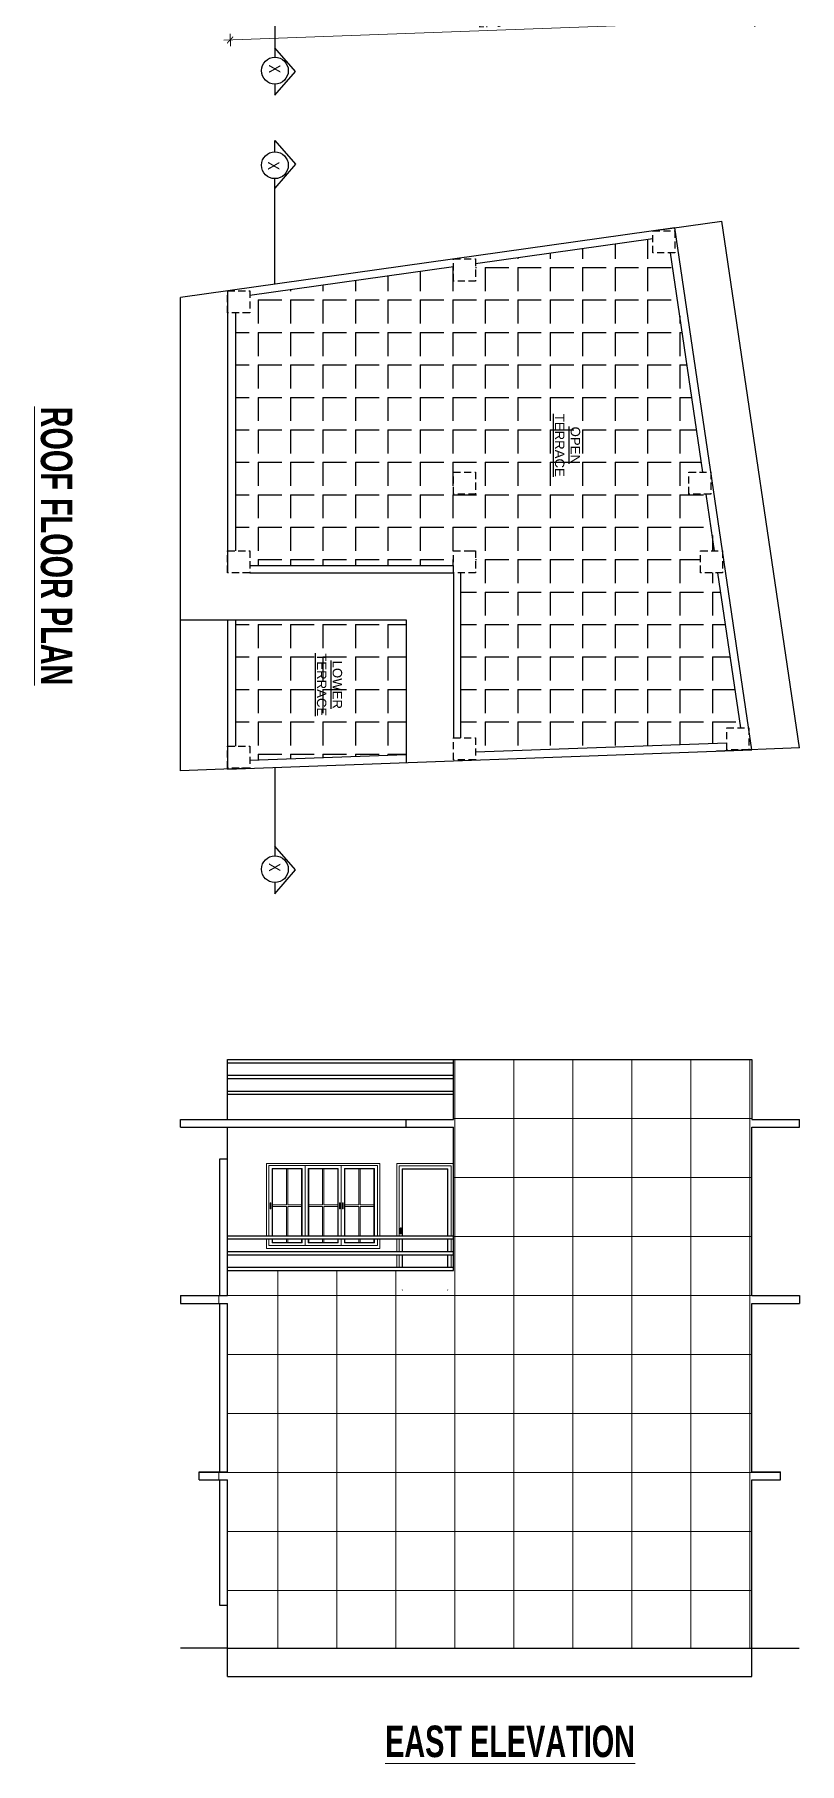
# Model space of a CAD drawing. Header units: inches. Extents: x -5142662 to -4941318, y -3361958 to -3160563.
# Drawn here: x -5003480 to -5002993, y -3263210 to -3262111 of the extents above; entities that cross this region are included whole.
import ezdxf

# ---------------------------------------------------------------- set-up
doc = ezdxf.new("R2010")
doc.units = ezdxf.units.IN
doc.header["$LTSCALE"] = 2
doc.header["$MEASUREMENT"] = 0
doc.header["$PDMODE"] = 34
doc.linetypes.add('ACAD_ISO02W100', pattern=[15, 12, -3])
doc.linetypes.add('HIDDEN', pattern=[0.375, 0.25, -0.125])
doc.layers.get('0').update_dxf_attribs({"linetype": 'CONTINUOUS'})
doc.layers.get('DEFPOINTS').update_dxf_attribs({"color": 141, "linetype": 'CONTINUOUS'})
doc.layers.add('A-Hatch', color=7, linetype='CONTINUOUS')
for name, color, linetype, lineweight in [('DIM 1-100', 4, 'CONTINUOUS', 13), ('HATCH', 60, 'ACAD_ISO02W100', 13), ('TEXT', 181, 'CONTINUOUS', 25), ('Text-100.w', 254, 'CONTINUOUS', 9), ('window', 4, 'CONTINUOUS', 13)]:
    doc.layers.add(name, color=color, linetype=linetype, lineweight=lineweight)
doc.styles.add('ARAIL', font='ARIALN.TTF')
doc.styles.add('Arial', font='arial.ttf', dxfattribs={"width": 0.8, "height": 12})
doc.styles.add('arial.', font='arial.ttf')
doc.styles.get("Standard").update_dxf_attribs({"font": 'ARIALN.TTF'})
doc.dimstyles.new('1 by 96', dxfattribs={"dimtxt": 6, "dimasz": 4, "dimexe": 4, "dimexo": 4, "dimgap": 2, "dimtad": 1, "dimdec": 0, "dimzin": 0, "dimdsep": 46, "dimlunit": 4, "dimtxsty": 'Standard', "dimblk": 'ARCHTICK', "dimcen": 0, "dimdle": 4, "dimadec": 0, "dimazin": 0, "dimtfac": 1, "dimtdec": 0, "dimtix": 1, "dimtofl": 0, "dimtmove": 1, "dimatfit": 3, "dimldrblk": 'ARCHTICK', "dimfxl": 4, "dimfxlon": 1, "dimtolj": 1, "dimtzin": 0, "dimlwd": -1, "dimlwe": -1, "dimarcsym": 0})
pattern_1 = [(270, (-1740833.83, -8270091.641), (20.625, -9e-15), [15, -5.625]), (360, (-1740833.83, -8270091.641), (1e-14, 20.625), [15, -5.625])]

# ---------------------------------------------------------------- blocks, each defined once
blk = doc.blocks.new('_ArchTick')
at = {"color": 0, "linetype": 'ByBlock', "const_width": 0.15}
blk.add_lwpolyline([(-0.5, -0.5), (0.5, 0.5)], dxfattribs=at)
blk = doc.blocks.new('*D1518')
at = {"layer": 'DEFPOINTS', "color": 0, "ltscale": 0.5, "transparency": 16777216}
for p in [(-5003023.7, -3262058), (-5003356.9, -3262070.4), (-5003022, -3262102.2)]:
    blk.add_point(p, dxfattribs=at)
at = {"layer": 'DIM 1-100', "color": 0, "ltscale": 0.5, "transparency": 16777216}
for p, q in [((-5003022.2, -3262098.2), (-5003021.9, -3262106.2)), ((-5003359.3, -3262114.7), (-5003018, -3262102.1)), ((-5003355.4, -3262110.5), (-5003355.1, -3262118.5))]:
    blk.add_line(p, q, dxfattribs=at)
at = {"layer": 'DIM 1-100', "color": 0, "ltscale": 0.5, "transparency": 16777216, "xscale": 4, "yscale": 4, "zscale": 4}
for p, rotation in [((-5003022, -3262102.2), 2.114353619881756), ((-5003355.3, -3262114.5), 182.1143536198818)]:
    blk.add_blockref('_ArchTick', p, dxfattribs=dict(at, rotation=rotation))
at = {"layer": 'DIM 1-100', "color": 0, "ltscale": 0.5, "transparency": 16777216, "insert": (-5003188.8, -3262103.3), "char_height": 6, "attachment_point": 5, "rotation": 2.1144}
blk.add_mtext('\\A1;27\'-9"', dxfattribs=at)

msp = doc.modelspace()

# ---------------------------------------------------------------- hatches: boundary and pattern name
at = {"layer": 'A-Hatch', "ltscale": 0.5}
h = msp.add_hatch(dxfattribs=at)
h.set_pattern_fill('ANGLE', color=256, scale=75, angle=270)
h.set_pattern_definition(pattern_1)
h.paths.add_polyline_path([(-5003213.4, -3262448.6), (-5003213.4, -3262439.1), (-5003199.4, -3262439.1), (-5003199.4, -3262453.1), (-5003208.9, -3262453.1), (-5003208.9, -3262558), (-5003199.4, -3262558), (-5003199.4, -3262567), (-5003039.7, -3262561.1), (-5003039.7, -3262551.6), (-5003030.8, -3262551.6), (-5003045.3, -3262453.1), (-5003056.3, -3262453.1), (-5003056.3, -3262439.1), (-5003047.4, -3262439.1), (-5003052.7, -3262403.1), (-5003063.7, -3262403.1), (-5003063.7, -3262389.1), (-5003054.8, -3262389.1), (-5003075.4, -3262249.8), (-5003086.7, -3262249.8), (-5003086.7, -3262240.9), (-5003199.4, -3262256.7), (-5003199.4, -3262267.7), (-5003213.4, -3262267.7), (-5003213.4, -3262258.7), (-5003342.9, -3262277), (-5003342.9, -3262287.9), (-5003351.9, -3262287.9), (-5003351.9, -3262439.1), (-5003342.9, -3262439.1), (-5003342.9, -3262448.6)])
h.paths.add_polyline_path([(-5003213.4, -3262389.1), (-5003199.4, -3262389.1), (-5003199.4, -3262403.1), (-5003213.4, -3262403.1)], flags=16)
h.paths.add_polyline_path([(-5003151.6, -3262350.7), (-5003151.6, -3262393.8), (-5003129.2, -3262393.8), (-5003129.2, -3262350.7)], flags=24)
h = msp.add_hatch(dxfattribs=at)
h.set_pattern_fill('ANGLE', color=256, scale=75, angle=270)
h.set_pattern_definition(pattern_1)
h.paths.add_polyline_path([(-5003243.4, -3262568.7), (-5003243.4, -3262483.1), (-5003351.9, -3262483.1), (-5003351.9, -3262563.3), (-5003342.9, -3262563.3), (-5003342.9, -3262572.3)])
h.paths.add_polyline_path([(-5003303, -3262502.9), (-5003303, -3262545.9), (-5003280.6, -3262545.9), (-5003280.6, -3262502.9)], flags=24)
at = {"layer": 'HATCH', "transparency": 33554661}
h = msp.add_hatch(dxfattribs=at)
h.set_pattern_fill('ANSI37', color=256, scale=300, angle=45)
h.paths.add_polyline_path([(-5003023.7, -3262805.5), (-5002993.5, -3262805.5), (-5002993.5, -3262800.5), (-5003023.7, -3262800.5), (-5003023.7, -3262762.5), (-5003213.4, -3262762.5), (-5003213.4, -3262800.5), (-5003243.4, -3262800.5), (-5003243.4, -3262805.5), (-5003213.4, -3262805.5), (-5003213.4, -3262896.5), (-5003356.9, -3262896.5), (-5003356.9, -3262912.5), (-5003386.9, -3262912.5), (-5003386.9, -3262917.5), (-5003356.9, -3262917.5), (-5003356.9, -3263024.5), (-5003374.9, -3263024.5), (-5003374.9, -3263029.5), (-5003356.9, -3263029.5), (-5003356.9, -3263136.5), (-5003023.7, -3263136.5), (-5003023.7, -3263029.5), (-5003005.6, -3263029.5), (-5003005.6, -3263024.5), (-5003023.7, -3263024.5), (-5003023.7, -3262917.5), (-5002993.5, -3262917.5), (-5002993.5, -3262912.5), (-5003023.7, -3262912.5)])

# ---------------------------------------------------------------- linework, layer by layer
at = {"ltscale": 0.5}
for p, q in [((-5003086.7, -3262235.8), (-5003042.9, -3262229.6)), ((-5002993.5, -3262564.4), (-5003042.9, -3262229.6)), ((-5003072.7, -3262233.8), (-5003386.9, -3262278.1)), ((-5003086.7, -3262240.9), (-5003199.4, -3262256.7)), ((-5003042.3, -3262439.1), (-5003072.7, -3262233.8)), ((-5003054.8, -3262389.1), (-5003075.4, -3262249.8)), ((-5003213.4, -3262258.7), (-5003342.9, -3262277)), ((-5003356.9, -3262273.9), (-5003356.9, -3262287.9)), ((-5003386.9, -3262579), (-5003386.9, -3262278.1)), ((-5003356.9, -3262287.9), (-5003356.9, -3262439.1)), ((-5003351.9, -3262287.9), (-5003351.9, -3262439.1)), ((-5003047.4, -3262439.1), (-5003052.7, -3262403.1)), ((-5003356.9, -3262439.1), (-5003356.9, -3262453.1)), ((-5003203.9, -3262439.1), (-5003199.4, -3262439.1)), ((-5003023.7, -3262565.6), (-5003042.3, -3262439.1)), ((-5003342.9, -3262448.6), (-5003213.4, -3262448.6)), ((-5003342.9, -3262453.1), (-5003213.4, -3262453.1)), ((-5003213.4, -3262453.1), (-5003213.4, -3262558)), ((-5003208.9, -3262453.1), (-5003208.9, -3262558)), ((-5003030.8, -3262551.6), (-5003045.3, -3262453.1)), ((-5003386.9, -3262483.1), (-5003243.4, -3262483.1)), ((-5003356.9, -3262483.1), (-5003356.9, -3262577.9)), ((-5003351.9, -3262483.1), (-5003351.9, -3262563.3)), ((-5003243.4, -3262483.1), (-5003243.4, -3262573.7)), ((-5003199.4, -3262567), (-5003039.7, -3262561.1)), ((-5003356.9, -3262577.9), (-5003023.7, -3262565.6)), ((-5003342.9, -3262572.3), (-5003243.4, -3262568.7)), ((-5003213.4, -3262567.1), (-5003213.4, -3262567.1)), ((-5002993.5, -3262564.4), (-5003046.1, -3262566.4)), ((-5003342.9, -3262577.3), (-5003386.9, -3262579)), ((-5003356.9, -3262762.5), (-5003023.7, -3262762.5)), ((-5003356.9, -3262800.5), (-5003356.9, -3262762.5)), ((-5003356.9, -3262764.5), (-5003213.4, -3262764.5)), ((-5003213.4, -3262800.5), (-5003213.4, -3262762.5)), ((-5003023.7, -3262762.5), (-5003023.7, -3262800.5)), ((-5003356.9, -3262772.5), (-5003213.4, -3262772.5)), ((-5003356.9, -3262774.5), (-5003213.4, -3262774.5)), ((-5003356.9, -3262782.5), (-5003213.4, -3262782.5)), ((-5003356.9, -3262784.5), (-5003213.4, -3262784.5)), ((-5003386.9, -3262800.5), (-5003213.4, -3262800.5)), ((-5003386.9, -3262805.5), (-5003386.9, -3262800.5)), ((-5003243.4, -3262805.5), (-5003243.4, -3262800.5)), ((-5003023.7, -3262800.5), (-5002993.5, -3262800.5)), ((-5002993.5, -3262805.5), (-5002993.5, -3262800.5)), ((-5003386.9, -3262805.5), (-5003213.4, -3262805.5)), ((-5003356.9, -3262912.5), (-5003356.9, -3262805.5)), ((-5003213.4, -3262896.5), (-5003213.4, -3262805.5)), ((-5003023.7, -3262912.5), (-5003023.7, -3262805.5)), ((-5003023.7, -3262805.5), (-5002993.5, -3262805.5)), ((-5003361.9, -3262912.5), (-5003361.9, -3262825.5)), ((-5003361.9, -3262825.5), (-5003356.9, -3262825.5)), ((-5003356.9, -3262874.5), (-5003213.4, -3262874.5)), ((-5003356.9, -3262876.5), (-5003213.4, -3262876.5)), ((-5003356.9, -3262884.5), (-5003213.4, -3262884.5)), ((-5003356.9, -3262886.5), (-5003213.4, -3262886.5)), ((-5003356.9, -3262894.5), (-5003213.4, -3262894.5)), ((-5003356.9, -3262896.5), (-5003213.4, -3262896.5)), ((-5003386.9, -3262912.5), (-5003356.9, -3262912.5)), ((-5003386.9, -3262912.5), (-5003386.9, -3262917.5)), ((-5003023.7, -3262912.5), (-5002993.5, -3262912.5)), ((-5002993.5, -3262912.5), (-5002993.5, -3262917.5)), ((-5003386.9, -3262917.5), (-5003356.9, -3262917.5)), ((-5003361.9, -3263024.5), (-5003361.9, -3262917.5)), ((-5003356.9, -3263024.5), (-5003356.9, -3262917.5)), ((-5003023.7, -3263024.5), (-5003023.7, -3262917.5)), ((-5003023.7, -3262917.5), (-5002993.5, -3262917.5)), ((-5003374.9, -3263024.5), (-5003356.9, -3263024.5)), ((-5003374.9, -3263029.5), (-5003374.9, -3263024.5)), ((-5003023.7, -3263024.5), (-5003005.6, -3263024.5)), ((-5003005.6, -3263029.5), (-5003005.6, -3263024.5)), ((-5003374.9, -3263029.5), (-5003356.9, -3263029.5)), ((-5003361.9, -3263109.5), (-5003361.9, -3263029.5)), ((-5003356.9, -3263136.5), (-5003356.9, -3263029.5)), ((-5003023.7, -3263136.5), (-5003023.7, -3263029.5)), ((-5003023.7, -3263029.5), (-5003005.6, -3263029.5)), ((-5003356.9, -3263109.5), (-5003361.9, -3263109.5)), ((-5003356.9, -3263136.5), (-5003386.9, -3263136.5)), ((-5003356.9, -3263136.5), (-5003023.7, -3263136.5)), ((-5003356.9, -3263154.5), (-5003356.9, -3263136.5)), ((-5003023.7, -3263154.5), (-5003023.7, -3263136.5)), ((-5003023.7, -3263136.5), (-5002993.7, -3263136.5)), ((-5003356.9, -3263154.5), (-5003023.7, -3263154.5))]:
    msp.add_line(p, q, dxfattribs=at)
at = {"linetype": 'HIDDEN', "ltscale": 9}
for points in [[(-5003072.7, -3262235.8), (-5003072.7, -3262249.8), (-5003086.7, -3262249.8), (-5003086.7, -3262235.8)], [(-5003199.4, -3262253.7), (-5003199.4, -3262267.7), (-5003213.4, -3262267.7), (-5003213.4, -3262253.7)], [(-5003342.9, -3262273.9), (-5003342.9, -3262287.9), (-5003356.9, -3262287.9), (-5003356.9, -3262273.9)], [(-5003199.4, -3262389.1), (-5003199.4, -3262403.1), (-5003213.4, -3262403.1), (-5003213.4, -3262389.1)], [(-5003049.7, -3262389.1), (-5003049.7, -3262403.1), (-5003063.7, -3262403.1), (-5003063.7, -3262389.1)], [(-5003342.9, -3262439.1), (-5003342.9, -3262453.1), (-5003356.9, -3262453.1), (-5003356.9, -3262439.1)], [(-5003199.4, -3262439.1), (-5003199.4, -3262453.1), (-5003213.4, -3262453.1), (-5003213.4, -3262439.1)], [(-5003042.3, -3262439.1), (-5003042.3, -3262453.1), (-5003056.3, -3262453.1), (-5003056.3, -3262439.1)], [(-5003025.7, -3262551.6), (-5003025.7, -3262565.6), (-5003039.7, -3262565.6), (-5003039.7, -3262551.6)], [(-5003199.4, -3262558), (-5003199.4, -3262572), (-5003213.4, -3262572), (-5003213.4, -3262558)], [(-5003342.9, -3262563.3), (-5003342.9, -3262577.3), (-5003356.9, -3262577.3), (-5003356.9, -3262563.3)]]:
    msp.add_lwpolyline(points, close=True, dxfattribs=at)
at = {"layer": 'TEXT'}
for points in [[(-5003326.9, -3262069.2), (-5003326.9, -3262125.4)], [(-5003326.9, -3262142.5), (-5003326.9, -3262149.6), (-5003313.8, -3262134.5), (-5003326.9, -3262119.4)], [(-5003326.9, -3262185.5), (-5003326.9, -3262178.4), (-5003313.8, -3262193.5), (-5003326.9, -3262208.7)], [(-5003326.9, -3262269.6), (-5003326.9, -3262202.6)], [(-5003326.9, -3262576.7), (-5003326.9, -3262632.9)], [(-5003326.9, -3262650), (-5003326.9, -3262657.1), (-5003313.8, -3262642), (-5003326.9, -3262626.9)]]:
    msp.add_lwpolyline(points, dxfattribs=at)
for centre in [(-5003326.9, -3262134), (-5003326.9, -3262194.1), (-5003326.9, -3262641.5)]:
    msp.add_circle(centre, 8.53, dxfattribs=at)
at = {"layer": 'window'}
for p, q in [((-5003260.2, -3262828.5), (-5003332.2, -3262828.5)), ((-5003332.2, -3262874.5), (-5003332.2, -3262828.5)), ((-5003261.7, -3262829.9), (-5003330.7, -3262829.9)), ((-5003330.7, -3262874.5), (-5003330.7, -3262829.9)), ((-5003328.7, -3262831.7), (-5003309.6, -3262831.7)), ((-5003328.4, -3262831.9), (-5003328.7, -3262831.7)), ((-5003328.7, -3262874.5), (-5003328.7, -3262831.7)), ((-5003309.9, -3262831.9), (-5003328.4, -3262831.9)), ((-5003328.4, -3262874.5), (-5003328.4, -3262831.9)), ((-5003319.6, -3262831.9), (-5003319.6, -3262854.9)), ((-5003318.7, -3262831.9), (-5003318.7, -3262854.9)), ((-5003309.9, -3262831.9), (-5003309.6, -3262831.7)), ((-5003309.9, -3262831.9), (-5003309.9, -3262874.5)), ((-5003309.6, -3262831.7), (-5003309.6, -3262874.5)), ((-5003307.7, -3262829.9), (-5003307.7, -3262874.5)), ((-5003286.6, -3262831.7), (-5003305.7, -3262831.7)), ((-5003305.7, -3262831.7), (-5003305.7, -3262874.5)), ((-5003305.4, -3262831.9), (-5003305.7, -3262831.7)), ((-5003305.4, -3262831.9), (-5003305.4, -3262874.5)), ((-5003305.4, -3262831.9), (-5003286.9, -3262831.9)), ((-5003296.6, -3262831.9), (-5003296.6, -3262854.9)), ((-5003295.7, -3262831.9), (-5003295.7, -3262854.9)), ((-5003286.9, -3262831.9), (-5003286.6, -3262831.7)), ((-5003286.9, -3262874.5), (-5003286.9, -3262831.9)), ((-5003286.6, -3262874.5), (-5003286.6, -3262831.7)), ((-5003284.7, -3262829.9), (-5003284.7, -3262874.5)), ((-5003282.7, -3262831.7), (-5003263.6, -3262831.7)), ((-5003282.4, -3262831.9), (-5003282.7, -3262831.7)), ((-5003282.7, -3262874.5), (-5003282.7, -3262831.7)), ((-5003263.9, -3262831.9), (-5003282.4, -3262831.9)), ((-5003282.4, -3262874.5), (-5003282.4, -3262831.9)), ((-5003273.6, -3262831.9), (-5003273.6, -3262854.9)), ((-5003272.7, -3262831.9), (-5003272.7, -3262854.9)), ((-5003263.9, -3262831.9), (-5003263.6, -3262831.7)), ((-5003263.9, -3262831.9), (-5003263.9, -3262874.5)), ((-5003263.6, -3262831.7), (-5003263.6, -3262874.5)), ((-5003261.7, -3262829.9), (-5003261.7, -3262874.5)), ((-5003260.2, -3262874.5), (-5003260.2, -3262828.5)), ((-5003245.7, -3262832.2), (-5003245.9, -3262832)), ((-5003217.1, -3262832.2), (-5003216.9, -3262832)), ((-5003329.9, -3262853.7), (-5003329.9, -3262853.6)), ((-5003329.8, -3262853.6), (-5003329.9, -3262853.6)), ((-5003329.9, -3262853.6), (-5003329.9, -3262853.6)), ((-5003329.9, -3262857.1), (-5003329.9, -3262853.7)), ((-5003329.9, -3262853.7), (-5003329.9, -3262853.7)), ((-5003329.9, -3262853.7), (-5003329.9, -3262853.7)), ((-5003329.9, -3262853.7), (-5003329.9, -3262853.7)), ((-5003329.9, -3262857.2), (-5003329.9, -3262857.1)), ((-5003329.9, -3262857.2), (-5003329.9, -3262857.2)), ((-5003329.9, -3262857.2), (-5003329.9, -3262857.3)), ((-5003329.9, -3262857.2), (-5003329.9, -3262857.2)), ((-5003329.9, -3262857.3), (-5003329.8, -3262857.3)), ((-5003329.7, -3262853.5), (-5003329.8, -3262853.5)), ((-5003329.8, -3262853.6), (-5003329.8, -3262853.5)), ((-5003329.8, -3262853.6), (-5003329.8, -3262853.6)), ((-5003329.8, -3262854.3), (-5003329.8, -3262854.4)), ((-5003329.8, -3262854.3), (-5003329.8, -3262854.3)), ((-5003329.7, -3262854.3), (-5003329.8, -3262854.3)), ((-5003329.8, -3262854.4), (-5003329.8, -3262854.5)), ((-5003329.8, -3262854.4), (-5003329.8, -3262854.4)), ((-5003329.8, -3262854.4), (-5003329.8, -3262854.4)), ((-5003329.8, -3262854.4), (-5003329.8, -3262854.4)), ((-5003329.8, -3262854.5), (-5003329.8, -3262856.2)), ((-5003329.8, -3262856.3), (-5003329.8, -3262856.2)), ((-5003329.8, -3262856.2), (-5003329.8, -3262856.2)), ((-5003329.8, -3262856.2), (-5003329.8, -3262856.2)), ((-5003329.8, -3262856.2), (-5003329.8, -3262856.2)), ((-5003329.8, -3262856.2), (-5003329.8, -3262856.2)), ((-5003329.7, -3262856.3), (-5003329.8, -3262856.3)), ((-5003329.8, -3262856.3), (-5003329.8, -3262856.3)), ((-5003329.8, -3262857.3), (-5003329.8, -3262857.3)), ((-5003329.8, -3262857.3), (-5003329.7, -3262857.3)), ((-5003329.8, -3262857.3), (-5003329.8, -3262857.3)), ((-5003329.7, -3262853.5), (-5003329.7, -3262853.5)), ((-5003329.7, -3262853.5), (-5003329.7, -3262853.5)), ((-5003329.6, -3262853.5), (-5003329.7, -3262853.5)), ((-5003329.7, -3262854.3), (-5003329.7, -3262854.3)), ((-5003329.7, -3262854.3), (-5003329.7, -3262854.3)), ((-5003329.7, -3262854.3), (-5003329.7, -3262854.3)), ((-5003329.6, -3262854.3), (-5003329.7, -3262854.3)), ((-5003329.6, -3262856.3), (-5003329.7, -3262856.3)), ((-5003329.7, -3262856.3), (-5003329.7, -3262856.3)), ((-5003329.7, -3262856.3), (-5003329.7, -3262856.3)), ((-5003329.7, -3262856.3), (-5003329.7, -3262856.3)), ((-5003329.7, -3262857.3), (-5003329.7, -3262857.3)), ((-5003329.7, -3262857.3), (-5003329.7, -3262857.3)), ((-5003329.7, -3262857.3), (-5003329.6, -3262857.3)), ((-5003329.6, -3262853.5), (-5003329.6, -3262853.5)), ((-5003329.6, -3262853.5), (-5003329.5, -3262853.5)), ((-5003329.6, -3262854.3), (-5003329.6, -3262854.3)), ((-5003329.6, -3262854.3), (-5003329.6, -3262854.3)), ((-5003329.5, -3262854.3), (-5003329.6, -3262854.3)), ((-5003329.5, -3262856.3), (-5003329.6, -3262856.3)), ((-5003329.6, -3262856.3), (-5003329.6, -3262856.3)), ((-5003329.6, -3262856.3), (-5003329.6, -3262856.3)), ((-5003329.5, -3262857.3), (-5003329.6, -3262857.3)), ((-5003329.6, -3262857.3), (-5003329.6, -3262857.3)), ((-5003329.5, -3262853.5), (-5003329.5, -3262853.6)), ((-5003329.5, -3262853.6), (-5003329.4, -3262853.6)), ((-5003329.5, -3262853.6), (-5003329.5, -3262853.6)), ((-5003329.5, -3262854.3), (-5003329.5, -3262854.3)), ((-5003329.5, -3262854.4), (-5003329.5, -3262854.3)), ((-5003329.5, -3262854.4), (-5003329.5, -3262854.4)), ((-5003329.5, -3262854.4), (-5003329.5, -3262854.4)), ((-5003329.5, -3262854.4), (-5003329.5, -3262854.4)), ((-5003329.5, -3262854.5), (-5003329.5, -3262854.4)), ((-5003329.5, -3262856.2), (-5003329.5, -3262854.5)), ((-5003329.5, -3262856.2), (-5003329.5, -3262856.2)), ((-5003329.5, -3262856.2), (-5003329.5, -3262856.2)), ((-5003329.5, -3262856.2), (-5003329.5, -3262856.2)), ((-5003329.5, -3262856.2), (-5003329.5, -3262856.2)), ((-5003329.5, -3262856.2), (-5003329.5, -3262856.3)), ((-5003329.5, -3262856.3), (-5003329.5, -3262856.3)), ((-5003329.5, -3262857.3), (-5003329.4, -3262857.3)), ((-5003329.5, -3262857.3), (-5003329.5, -3262857.3)), ((-5003329.5, -3262857.3), (-5003329.5, -3262857.3)), ((-5003329.4, -3262853.7), (-5003329.4, -3262853.6)), ((-5003329.4, -3262853.6), (-5003329.4, -3262853.6)), ((-5003329.4, -3262853.7), (-5003329.4, -3262857.1)), ((-5003329.4, -3262853.7), (-5003329.4, -3262853.7)), ((-5003329.4, -3262853.7), (-5003329.4, -3262853.7)), ((-5003329.4, -3262857.2), (-5003329.4, -3262857.1)), ((-5003329.4, -3262857.1), (-5003329.4, -3262857.2)), ((-5003329.4, -3262857.2), (-5003329.4, -3262857.2)), ((-5003329.4, -3262857.2), (-5003329.4, -3262857.2)), ((-5003329.4, -3262857.3), (-5003329.4, -3262857.2)), ((-5003328.4, -3262854.9), (-5003319.6, -3262854.9)), ((-5003328.4, -3262855.8), (-5003319.6, -3262855.8)), ((-5003319.6, -3262855.8), (-5003319.6, -3262874.5)), ((-5003318.7, -3262854.9), (-5003309.9, -3262854.9)), ((-5003318.7, -3262855.8), (-5003309.9, -3262855.8)), ((-5003318.7, -3262855.8), (-5003318.7, -3262874.5)), ((-5003296.6, -3262854.9), (-5003305.4, -3262854.9)), ((-5003296.6, -3262855.8), (-5003305.4, -3262855.8)), ((-5003296.6, -3262855.8), (-5003296.6, -3262874.5)), ((-5003286.9, -3262854.9), (-5003295.7, -3262854.9)), ((-5003295.7, -3262855.8), (-5003295.7, -3262874.5)), ((-5003286.9, -3262855.8), (-5003295.7, -3262855.8)), ((-5003285.8, -3262853.6), (-5003285.9, -3262853.6)), ((-5003285.9, -3262853.6), (-5003285.9, -3262853.7)), ((-5003285.9, -3262853.6), (-5003285.9, -3262853.6)), ((-5003285.9, -3262853.7), (-5003285.9, -3262857.1)), ((-5003285.9, -3262853.7), (-5003285.9, -3262853.7)), ((-5003285.9, -3262853.7), (-5003285.9, -3262853.7)), ((-5003285.9, -3262857.2), (-5003285.9, -3262857.1)), ((-5003285.9, -3262857.1), (-5003285.9, -3262857.2)), ((-5003285.9, -3262857.2), (-5003285.9, -3262857.2)), ((-5003285.9, -3262857.2), (-5003285.9, -3262857.2)), ((-5003285.9, -3262857.2), (-5003285.9, -3262857.3)), ((-5003285.9, -3262857.3), (-5003285.8, -3262857.3)), ((-5003285.7, -3262853.5), (-5003285.8, -3262853.5)), ((-5003285.8, -3262853.5), (-5003285.8, -3262853.6)), ((-5003285.8, -3262853.6), (-5003285.8, -3262853.6)), ((-5003285.8, -3262854.3), (-5003285.7, -3262854.3)), ((-5003285.8, -3262854.3), (-5003285.8, -3262854.3)), ((-5003285.8, -3262854.4), (-5003285.8, -3262854.3)), ((-5003285.8, -3262854.4), (-5003285.8, -3262854.4)), ((-5003285.8, -3262854.4), (-5003285.8, -3262854.4)), ((-5003285.8, -3262854.4), (-5003285.8, -3262854.4)), ((-5003285.8, -3262854.5), (-5003285.8, -3262854.4)), ((-5003285.8, -3262854.7), (-5003285.8, -3262854.5)), ((-5003285.8, -3262854.6), (-5003285.8, -3262854.6)), ((-5003285.8, -3262854.7), (-5003285.8, -3262854.6)), ((-5003285.8, -3262854.6), (-5003285.7, -3262854.6)), ((-5003285.8, -3262854.6), (-5003285.8, -3262854.6)), ((-5003285.8, -3262854.6), (-5003285.8, -3262854.6)), ((-5003285.8, -3262854.7), (-5003285.8, -3262854.7)), ((-5003285.8, -3262854.7), (-5003285.8, -3262854.7)), ((-5003285.8, -3262856.2), (-5003285.8, -3262854.7)), ((-5003285.8, -3262856.2), (-5003285.8, -3262856.2)), ((-5003285.8, -3262856.2), (-5003285.8, -3262856.2)), ((-5003285.8, -3262856.2), (-5003285.8, -3262856.2)), ((-5003285.8, -3262856.2), (-5003285.8, -3262856.2)), ((-5003285.8, -3262856.2), (-5003285.8, -3262856.3)), ((-5003285.8, -3262856.3), (-5003285.8, -3262856.3)), ((-5003285.8, -3262856.3), (-5003285.7, -3262856.3)), ((-5003285.8, -3262857.3), (-5003285.8, -3262857.3)), ((-5003285.8, -3262857.3), (-5003285.7, -3262857.3)), ((-5003285.8, -3262857.3), (-5003285.8, -3262857.3)), ((-5003285.7, -3262853.5), (-5003285.7, -3262853.5)), ((-5003285.6, -3262853.5), (-5003285.7, -3262853.5)), ((-5003285.7, -3262854.3), (-5003285.6, -3262854.3)), ((-5003285.7, -3262854.3), (-5003285.7, -3262854.3)), ((-5003285.7, -3262854.3), (-5003285.7, -3262854.3)), ((-5003285.7, -3262854.6), (-5003285.6, -3262854.6)), ((-5003285.7, -3262854.6), (-5003285.7, -3262854.6)), ((-5003285.7, -3262854.6), (-5003285.7, -3262854.6)), ((-5003285.7, -3262856.3), (-5003285.7, -3262856.3)), ((-5003285.7, -3262856.3), (-5003285.7, -3262856.3)), ((-5003285.7, -3262856.3), (-5003285.6, -3262856.3)), ((-5003285.7, -3262857.3), (-5003285.6, -3262857.3)), ((-5003285.7, -3262857.3), (-5003285.7, -3262857.3)), ((-5003285.6, -3262853.5), (-5003285.6, -3262853.5)), ((-5003285.6, -3262853.5), (-5003285.6, -3262853.5)), ((-5003285.5, -3262853.5), (-5003285.6, -3262853.5)), ((-5003285.6, -3262854.3), (-5003285.5, -3262854.3)), ((-5003285.6, -3262854.3), (-5003285.6, -3262854.3)), ((-5003285.6, -3262854.3), (-5003285.6, -3262854.3)), ((-5003285.6, -3262854.3), (-5003285.6, -3262854.3)), ((-5003285.6, -3262854.6), (-5003285.6, -3262854.6)), ((-5003285.6, -3262854.6), (-5003285.6, -3262854.6)), ((-5003285.6, -3262854.6), (-5003285.5, -3262854.6)), ((-5003285.6, -3262854.6), (-5003285.6, -3262854.6)), ((-5003285.6, -3262856.3), (-5003285.6, -3262856.3)), ((-5003285.6, -3262856.3), (-5003285.6, -3262856.3)), ((-5003285.6, -3262856.3), (-5003285.6, -3262856.3)), ((-5003285.6, -3262856.3), (-5003285.5, -3262856.3)), ((-5003285.6, -3262857.3), (-5003285.6, -3262857.3)), ((-5003285.6, -3262857.3), (-5003285.6, -3262857.3)), ((-5003285.6, -3262857.3), (-5003285.5, -3262857.3)), ((-5003285.5, -3262853.6), (-5003285.5, -3262853.5)), ((-5003285.4, -3262853.6), (-5003285.5, -3262853.6)), ((-5003285.5, -3262853.6), (-5003285.5, -3262853.6)), ((-5003285.5, -3262854.3), (-5003285.5, -3262854.4)), ((-5003285.5, -3262854.3), (-5003285.5, -3262854.3)), ((-5003285.5, -3262854.4), (-5003285.5, -3262854.5)), ((-5003285.5, -3262854.4), (-5003285.5, -3262854.4)), ((-5003285.5, -3262854.4), (-5003285.5, -3262854.4)), ((-5003285.5, -3262854.4), (-5003285.5, -3262854.4)), ((-5003285.5, -3262856.2), (-5003285.5, -3262854.5)), ((-5003285.5, -3262854.6), (-5003285.5, -3262854.7)), ((-5003285.5, -3262854.6), (-5003285.5, -3262854.6)), ((-5003285.5, -3262854.6), (-5003285.5, -3262854.6)), ((-5003285.5, -3262854.6), (-5003285.5, -3262854.6)), ((-5003285.5, -3262854.7), (-5003285.5, -3262854.7)), ((-5003285.5, -3262854.7), (-5003285.5, -3262854.7)), ((-5003285.5, -3262856.3), (-5003285.5, -3262856.2)), ((-5003285.5, -3262856.2), (-5003285.5, -3262856.2)), ((-5003285.5, -3262856.2), (-5003285.5, -3262856.2)), ((-5003285.5, -3262856.2), (-5003285.5, -3262856.2)), ((-5003285.5, -3262856.2), (-5003285.5, -3262856.2)), ((-5003285.5, -3262856.3), (-5003285.5, -3262856.3)), ((-5003285.5, -3262857.3), (-5003285.5, -3262857.3)), ((-5003285.5, -3262857.3), (-5003285.5, -3262857.3)), ((-5003285.5, -3262857.3), (-5003285.4, -3262857.3)), ((-5003285.4, -3262853.7), (-5003285.4, -3262853.6)), ((-5003285.4, -3262853.6), (-5003285.4, -3262853.6)), ((-5003285.4, -3262857.1), (-5003285.4, -3262853.7)), ((-5003285.4, -3262853.7), (-5003285.4, -3262853.7)), ((-5003285.4, -3262853.7), (-5003285.4, -3262853.7)), ((-5003285.4, -3262853.7), (-5003285.4, -3262853.7)), ((-5003285.4, -3262857.2), (-5003285.4, -3262857.1)), ((-5003285.4, -3262857.3), (-5003285.4, -3262857.2)), ((-5003285.4, -3262857.2), (-5003285.4, -3262857.2)), ((-5003285.4, -3262857.2), (-5003285.4, -3262857.2)), ((-5003283.9, -3262853.7), (-5003283.9, -3262853.6)), ((-5003283.8, -3262853.6), (-5003283.9, -3262853.6)), ((-5003283.9, -3262853.6), (-5003283.9, -3262853.6)), ((-5003283.9, -3262857.1), (-5003283.9, -3262853.7)), ((-5003283.9, -3262853.7), (-5003283.9, -3262853.7)), ((-5003283.9, -3262853.7), (-5003283.9, -3262853.7)), ((-5003283.9, -3262853.7), (-5003283.9, -3262853.7)), ((-5003283.9, -3262857.2), (-5003283.9, -3262857.1)), ((-5003283.9, -3262857.2), (-5003283.9, -3262857.2)), ((-5003283.9, -3262857.2), (-5003283.9, -3262857.3)), ((-5003283.9, -3262857.2), (-5003283.9, -3262857.2)), ((-5003283.9, -3262857.3), (-5003283.8, -3262857.3)), ((-5003283.7, -3262853.5), (-5003283.8, -3262853.5)), ((-5003283.8, -3262853.6), (-5003283.8, -3262853.5)), ((-5003283.8, -3262853.6), (-5003283.8, -3262853.6)), ((-5003283.8, -3262854.3), (-5003283.8, -3262854.4)), ((-5003283.8, -3262854.3), (-5003283.8, -3262854.3)), ((-5003283.7, -3262854.3), (-5003283.8, -3262854.3)), ((-5003283.8, -3262854.4), (-5003283.8, -3262854.5)), ((-5003283.8, -3262854.4), (-5003283.8, -3262854.4)), ((-5003283.8, -3262854.4), (-5003283.8, -3262854.4)), ((-5003283.8, -3262854.4), (-5003283.8, -3262854.4)), ((-5003283.8, -3262854.5), (-5003283.8, -3262856.2)), ((-5003283.8, -3262856.3), (-5003283.8, -3262856.2)), ((-5003283.8, -3262856.2), (-5003283.8, -3262856.2)), ((-5003283.8, -3262856.2), (-5003283.8, -3262856.2)), ((-5003283.8, -3262856.2), (-5003283.8, -3262856.2)), ((-5003283.8, -3262856.2), (-5003283.8, -3262856.2)), ((-5003283.7, -3262856.3), (-5003283.8, -3262856.3)), ((-5003283.8, -3262856.3), (-5003283.8, -3262856.3)), ((-5003283.8, -3262857.3), (-5003283.8, -3262857.3)), ((-5003283.8, -3262857.3), (-5003283.7, -3262857.3)), ((-5003283.8, -3262857.3), (-5003283.8, -3262857.3)), ((-5003283.7, -3262853.5), (-5003283.7, -3262853.5)), ((-5003283.7, -3262853.5), (-5003283.7, -3262853.5)), ((-5003283.6, -3262853.5), (-5003283.7, -3262853.5)), ((-5003283.7, -3262854.3), (-5003283.7, -3262854.3)), ((-5003283.7, -3262854.3), (-5003283.7, -3262854.3)), ((-5003283.7, -3262854.3), (-5003283.7, -3262854.3)), ((-5003283.6, -3262854.3), (-5003283.7, -3262854.3)), ((-5003283.6, -3262856.3), (-5003283.7, -3262856.3)), ((-5003283.7, -3262856.3), (-5003283.7, -3262856.3)), ((-5003283.7, -3262856.3), (-5003283.7, -3262856.3)), ((-5003283.7, -3262856.3), (-5003283.7, -3262856.3)), ((-5003283.7, -3262857.3), (-5003283.7, -3262857.3)), ((-5003283.7, -3262857.3), (-5003283.7, -3262857.3)), ((-5003283.7, -3262857.3), (-5003283.6, -3262857.3)), ((-5003283.6, -3262853.5), (-5003283.6, -3262853.5)), ((-5003283.6, -3262853.5), (-5003283.5, -3262853.5)), ((-5003283.6, -3262854.3), (-5003283.6, -3262854.3)), ((-5003283.6, -3262854.3), (-5003283.6, -3262854.3)), ((-5003283.5, -3262854.3), (-5003283.6, -3262854.3)), ((-5003283.5, -3262856.3), (-5003283.6, -3262856.3)), ((-5003283.6, -3262856.3), (-5003283.6, -3262856.3)), ((-5003283.6, -3262856.3), (-5003283.6, -3262856.3)), ((-5003283.5, -3262857.3), (-5003283.6, -3262857.3)), ((-5003283.6, -3262857.3), (-5003283.6, -3262857.3)), ((-5003283.5, -3262853.5), (-5003283.5, -3262853.6)), ((-5003283.5, -3262853.6), (-5003283.4, -3262853.6)), ((-5003283.5, -3262853.6), (-5003283.5, -3262853.6)), ((-5003283.5, -3262854.3), (-5003283.5, -3262854.3)), ((-5003283.5, -3262854.4), (-5003283.5, -3262854.3)), ((-5003283.5, -3262854.4), (-5003283.5, -3262854.4)), ((-5003283.5, -3262854.4), (-5003283.5, -3262854.4)), ((-5003283.5, -3262854.4), (-5003283.5, -3262854.4)), ((-5003283.5, -3262854.5), (-5003283.5, -3262854.4)), ((-5003283.5, -3262856.2), (-5003283.5, -3262854.5)), ((-5003283.5, -3262856.2), (-5003283.5, -3262856.2)), ((-5003283.5, -3262856.2), (-5003283.5, -3262856.2)), ((-5003283.5, -3262856.2), (-5003283.5, -3262856.2)), ((-5003283.5, -3262856.2), (-5003283.5, -3262856.2)), ((-5003283.5, -3262856.2), (-5003283.5, -3262856.3)), ((-5003283.5, -3262856.3), (-5003283.5, -3262856.3)), ((-5003283.5, -3262857.3), (-5003283.4, -3262857.3)), ((-5003283.5, -3262857.3), (-5003283.5, -3262857.3)), ((-5003283.5, -3262857.3), (-5003283.5, -3262857.3)), ((-5003283.4, -3262853.7), (-5003283.4, -3262853.6)), ((-5003283.4, -3262853.6), (-5003283.4, -3262853.6)), ((-5003283.4, -3262853.7), (-5003283.4, -3262857.1)), ((-5003283.4, -3262853.7), (-5003283.4, -3262853.7)), ((-5003283.4, -3262853.7), (-5003283.4, -3262853.7)), ((-5003283.4, -3262857.2), (-5003283.4, -3262857.1)), ((-5003283.4, -3262857.1), (-5003283.4, -3262857.2)), ((-5003283.4, -3262857.2), (-5003283.4, -3262857.2)), ((-5003283.4, -3262857.2), (-5003283.4, -3262857.2)), ((-5003283.4, -3262857.3), (-5003283.4, -3262857.2)), ((-5003282.4, -3262854.9), (-5003273.6, -3262854.9)), ((-5003282.4, -3262855.8), (-5003273.6, -3262855.8)), ((-5003273.6, -3262855.8), (-5003273.6, -3262874.5)), ((-5003272.7, -3262854.9), (-5003263.9, -3262854.9)), ((-5003272.7, -3262855.8), (-5003263.9, -3262855.8)), ((-5003272.7, -3262855.8), (-5003272.7, -3262874.5)), ((-5003247.2, -3262869.7), (-5003247.2, -3262869.6)), ((-5003247.2, -3262869.6), (-5003247.1, -3262869.6)), ((-5003247.2, -3262869.7), (-5003247.2, -3262869.6)), ((-5003247.2, -3262873.1), (-5003247.2, -3262869.7)), ((-5003247.2, -3262869.7), (-5003247.2, -3262869.7)), ((-5003247.1, -3262869.5), (-5003247.1, -3262869.6)), ((-5003247.1, -3262869.5), (-5003247, -3262869.5)), ((-5003247.1, -3262869.5), (-5003247.1, -3262869.5)), ((-5003247.1, -3262869.6), (-5003247.1, -3262869.6)), ((-5003247.1, -3262870.3), (-5003247.1, -3262870.4)), ((-5003247, -3262870.3), (-5003247.1, -3262870.3)), ((-5003247.1, -3262870.4), (-5003247.1, -3262870.4)), ((-5003247.1, -3262870.4), (-5003247.1, -3262870.4)), ((-5003247.1, -3262870.4), (-5003247.1, -3262870.4)), ((-5003247.1, -3262870.4), (-5003247.1, -3262872.1)), ((-5003246.9, -3262869.5), (-5003247, -3262869.5)), ((-5003247, -3262869.5), (-5003247, -3262869.5)), ((-5003247, -3262870.3), (-5003247, -3262870.3)), ((-5003247, -3262870.3), (-5003247, -3262870.3)), ((-5003247, -3262870.3), (-5003247, -3262870.3)), ((-5003246.9, -3262870.3), (-5003247, -3262870.3)), ((-5003246.9, -3262869.5), (-5003246.9, -3262869.5)), ((-5003246.9, -3262869.5), (-5003246.8, -3262869.5)), ((-5003246.9, -3262869.5), (-5003246.9, -3262869.5)), ((-5003246.9, -3262870.3), (-5003246.9, -3262870.3)), ((-5003246.9, -3262870.3), (-5003246.9, -3262870.3)), ((-5003246.8, -3262870.3), (-5003246.9, -3262870.3)), ((-5003246.8, -3262869.5), (-5003246.8, -3262869.5)), ((-5003246.8, -3262869.5), (-5003246.7, -3262869.5)), ((-5003246.8, -3262870.3), (-5003246.8, -3262870.3)), ((-5003246.8, -3262870.3), (-5003246.8, -3262870.3)), ((-5003246.8, -3262870.3), (-5003246.8, -3262870.3)), ((-5003246.8, -3262870.3), (-5003246.8, -3262870.3)), ((-5003246.7, -3262870.4), (-5003246.8, -3262870.3)), ((-5003246.7, -3262869.5), (-5003246.7, -3262869.6)), ((-5003246.7, -3262869.5), (-5003246.7, -3262869.5)), ((-5003246.6, -3262869.6), (-5003246.7, -3262869.6)), ((-5003246.7, -3262869.6), (-5003246.7, -3262869.6)), ((-5003246.7, -3262872.1), (-5003246.7, -3262870.4)), ((-5003246.7, -3262870.4), (-5003246.7, -3262870.4)), ((-5003246.7, -3262870.4), (-5003246.7, -3262870.4)), ((-5003246.7, -3262870.4), (-5003246.7, -3262870.4)), ((-5003246.6, -3262869.7), (-5003246.6, -3262869.6)), ((-5003246.6, -3262869.7), (-5003246.6, -3262873.1)), ((-5003246.6, -3262869.7), (-5003246.6, -3262869.7)), ((-5003332.2, -3262882.5), (-5003332.2, -3262876.5)), ((-5003330.7, -3262880.7), (-5003330.7, -3262876.5)), ((-5003330.7, -3262880.7), (-5003307.7, -3262880.7)), ((-5003328.7, -3262878.9), (-5003328.7, -3262876.5)), ((-5003328.7, -3262878.9), (-5003328.4, -3262878.7)), ((-5003309.6, -3262878.9), (-5003328.7, -3262878.9)), ((-5003328.4, -3262878.7), (-5003328.4, -3262876.5)), ((-5003309.9, -3262878.7), (-5003328.4, -3262878.7)), ((-5003319.6, -3262876.5), (-5003319.6, -3262878.7)), ((-5003318.7, -3262876.5), (-5003318.7, -3262878.7)), ((-5003309.9, -3262876.5), (-5003309.9, -3262878.7)), ((-5003309.9, -3262878.7), (-5003309.6, -3262878.9)), ((-5003309.6, -3262876.5), (-5003309.6, -3262878.9)), ((-5003307.7, -3262876.5), (-5003307.7, -3262880.7)), ((-5003284.7, -3262880.7), (-5003307.7, -3262880.7)), ((-5003305.7, -3262876.5), (-5003305.7, -3262878.9)), ((-5003305.4, -3262878.7), (-5003305.7, -3262878.9)), ((-5003305.7, -3262878.9), (-5003286.6, -3262878.9)), ((-5003305.4, -3262876.5), (-5003305.4, -3262878.7)), ((-5003305.4, -3262878.7), (-5003286.9, -3262878.7)), ((-5003296.6, -3262876.5), (-5003296.6, -3262878.7)), ((-5003295.7, -3262876.5), (-5003295.7, -3262878.7)), ((-5003286.9, -3262878.7), (-5003286.9, -3262876.5)), ((-5003286.6, -3262878.9), (-5003286.9, -3262878.7)), ((-5003286.6, -3262878.9), (-5003286.6, -3262876.5)), ((-5003284.7, -3262876.5), (-5003284.7, -3262880.7)), ((-5003284.7, -3262880.7), (-5003261.7, -3262880.7)), ((-5003282.7, -3262878.9), (-5003282.7, -3262876.5)), ((-5003282.7, -3262878.9), (-5003282.4, -3262878.7)), ((-5003263.6, -3262878.9), (-5003282.7, -3262878.9)), ((-5003282.4, -3262878.7), (-5003282.4, -3262876.5)), ((-5003263.9, -3262878.7), (-5003282.4, -3262878.7)), ((-5003273.6, -3262876.5), (-5003273.6, -3262878.7)), ((-5003272.7, -3262876.5), (-5003272.7, -3262878.7)), ((-5003263.9, -3262876.5), (-5003263.9, -3262878.7)), ((-5003263.9, -3262878.7), (-5003263.6, -3262878.9)), ((-5003263.6, -3262876.5), (-5003263.6, -3262878.9)), ((-5003261.7, -3262876.5), (-5003261.7, -3262880.7)), ((-5003260.2, -3262882.5), (-5003260.2, -3262876.5)), ((-5003247.2, -3262873.1), (-5003247.2, -3262873.1)), ((-5003247.2, -3262873.2), (-5003247.2, -3262873.1)), ((-5003247.2, -3262873.2), (-5003247.1, -3262873.2)), ((-5003247.1, -3262872.2), (-5003247.1, -3262872.1)), ((-5003247, -3262872.2), (-5003247.1, -3262872.2)), ((-5003247.1, -3262872.2), (-5003247.1, -3262872.2)), ((-5003247.1, -3262872.2), (-5003247.1, -3262872.2)), ((-5003247.1, -3262872.2), (-5003247.1, -3262872.2)), ((-5003247.1, -3262873.2), (-5003247.1, -3262873.2)), ((-5003247.1, -3262873.2), (-5003247.1, -3262873.3)), ((-5003247, -3262873.3), (-5003247.1, -3262873.3)), ((-5003247.1, -3262873.3), (-5003247.1, -3262873.3)), ((-5003247, -3262872.3), (-5003247, -3262872.2)), ((-5003246.9, -3262872.3), (-5003247, -3262872.3)), ((-5003247, -3262872.3), (-5003247, -3262872.3)), ((-5003247, -3262872.3), (-5003247, -3262872.3)), ((-5003246.9, -3262873.3), (-5003247, -3262873.3)), ((-5003247, -3262873.3), (-5003247, -3262873.3)), ((-5003246.8, -3262872.3), (-5003246.9, -3262872.3)), ((-5003246.9, -3262872.3), (-5003246.9, -3262872.3)), ((-5003246.9, -3262872.3), (-5003246.9, -3262872.3)), ((-5003246.9, -3262873.3), (-5003246.9, -3262873.3)), ((-5003246.9, -3262873.3), (-5003246.9, -3262873.3)), ((-5003246.9, -3262873.3), (-5003246.8, -3262873.3)), ((-5003246.7, -3262872.2), (-5003246.8, -3262872.2)), ((-5003246.8, -3262872.2), (-5003246.8, -3262872.2)), ((-5003246.8, -3262872.2), (-5003246.8, -3262872.3)), ((-5003246.8, -3262872.3), (-5003246.8, -3262872.3)), ((-5003246.8, -3262872.3), (-5003246.8, -3262872.3)), ((-5003246.7, -3262873.3), (-5003246.8, -3262873.3)), ((-5003246.8, -3262873.3), (-5003246.8, -3262873.3)), ((-5003246.7, -3262872.1), (-5003246.7, -3262872.2)), ((-5003246.7, -3262872.2), (-5003246.7, -3262872.2)), ((-5003246.7, -3262872.2), (-5003246.7, -3262872.2)), ((-5003246.6, -3262873.2), (-5003246.7, -3262873.2)), ((-5003246.7, -3262873.2), (-5003246.7, -3262873.2)), ((-5003246.7, -3262873.3), (-5003246.7, -3262873.2)), ((-5003246.7, -3262873.3), (-5003246.7, -3262873.3)), ((-5003246.6, -3262873.1), (-5003246.6, -3262873.2)), ((-5003246.6, -3262873.1), (-5003246.6, -3262873.1)), ((-5003246.6, -3262873.1), (-5003246.6, -3262873.2)), ((-5003260.2, -3262882.5), (-5003332.2, -3262882.5)), ((-5003245.7, -3262908.8), (-5003245.9, -3262909.1)), ((-5003216.9, -3262909.1), (-5003217.1, -3262908.8))]:
    msp.add_line(p, q, dxfattribs=at)
for points in [[(-5003213.4, -3262896.5), (-5003213.4, -3262828.5), (-5003249.4, -3262828.5), (-5003249.4, -3262874.5)], [(-5003214.9, -3262874.5), (-5003214.9, -3262830), (-5003247.9, -3262830), (-5003247.9, -3262874.5)], [(-5003216.9, -3262874.5), (-5003216.9, -3262832), (-5003245.9, -3262832), (-5003245.9, -3262874.5)], [(-5003217.1, -3262874.5), (-5003217.1, -3262832.2), (-5003245.7, -3262832.2), (-5003245.7, -3262874.5)], [(-5003249.4, -3262876.5), (-5003249.4, -3262884.5)], [(-5003247.9, -3262876.5), (-5003247.9, -3262884.5)], [(-5003245.9, -3262876.5), (-5003245.9, -3262884.5)], [(-5003245.7, -3262876.5), (-5003245.7, -3262884.5)], [(-5003217.1, -3262884.5), (-5003217.1, -3262876.5)], [(-5003216.9, -3262884.5), (-5003216.9, -3262876.5)], [(-5003214.9, -3262884.5), (-5003214.9, -3262876.5)], [(-5003249.4, -3262886.5), (-5003249.4, -3262894.5)], [(-5003247.9, -3262886.5), (-5003247.9, -3262894.5)], [(-5003245.9, -3262886.5), (-5003245.9, -3262894.5)], [(-5003245.7, -3262886.5), (-5003245.7, -3262894.5)], [(-5003217.1, -3262894.5), (-5003217.1, -3262886.5)], [(-5003216.9, -3262894.5), (-5003216.9, -3262886.5)], [(-5003214.9, -3262894.5), (-5003214.9, -3262886.5)]]:
    msp.add_lwpolyline(points, dxfattribs=at)

# ---------------------------------------------------------------- texts
at = {"layer": 'TEXT', "char_height": 7.2, "rotation": 270, "style": 'ARAIL'}
for insert, attachment_point in [((-5003323.4, -3262130.1), 1), ((-5003324.1, -3262197.2), 3), ((-5003323.4, -3262637.6), 1)]:
    msp.add_mtext_dynamic_manual_height_columns('X', width=125.465, gutter_width=90, heights=[0], dxfattribs=dict(at, insert=insert, attachment_point=attachment_point))
at = {"layer": 'TEXT', "lineweight": -2, "char_height": 6, "width": 127.506, "attachment_point": 5, "rotation": 270, "style": 'arial.'}
for s, insert in [('{\\LOPEN\\PTERRACE}', (-5003140.9, -3262372.1)), ('{\\LLOWER\\PTERRACE}', (-5003292.2, -3262524.3))]:
    msp.add_mtext(s, dxfattribs=dict(at, insert=insert))
at = {"layer": 'Text-100.w', "insert": (-5003455.6, -3262436.1), "char_height": 20, "width": 569.102, "attachment_point": 2, "rotation": 270, "style": 'Arial'}
msp.add_mtext('\\A1;{\\fArial Narrow|b1|i0|c0|p34;\\LROOF FLOOR PLAN}', dxfattribs=at)
at = {"layer": 'Text-100.w', "insert": (-5003177.4, -3263185.8), "char_height": 20, "width": 569.102, "attachment_point": 2, "style": 'Arial'}
msp.add_mtext('\\A1;{\\fArial Narrow|b1|i0|c0|p34;\\LEAST ELEVATION}', dxfattribs=at)

# ---------------------------------------------------------------- dimensions: what is measured, and where the dimension line sits
at = {"layer": 'DIM 1-100', "ltscale": 0.5}
dim = msp.add_aligned_dim(p1=(-5003356.9, -3262070.4), p2=(-5003023.7, -3262058), distance=-44.2, dimstyle='1 by 96', dxfattribs=at)
dim.commit()
dim.dimension.update_dxf_attribs({"geometry": '*D1518', "text_midpoint": (-5003188.8, -3262103.3)})

doc.saveas('drawing.dxf')
